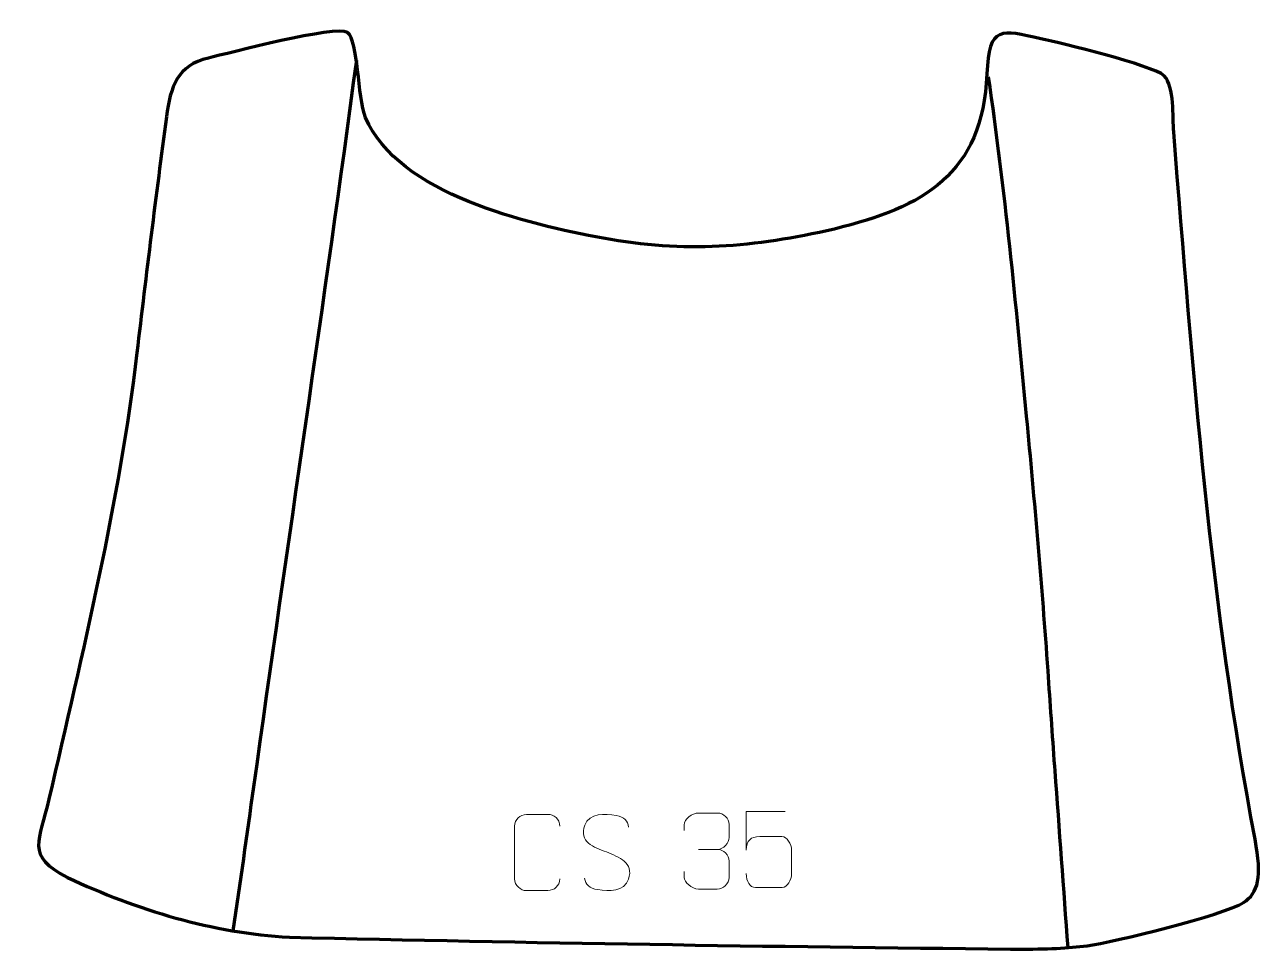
# Model space of a CAD drawing. Header units: millimetres. Extents: x -617 to -211, y 278 to 581.
import ezdxf

# ---------------------------------------------------------------- set-up
doc = ezdxf.new("R2010")
doc.units = ezdxf.units.MM
doc.header["$MEASUREMENT"] = 0
doc.layers.add('layer 2', color=7, linetype='Continuous')
doc.layers.add('layer 3', color=7, linetype='Continuous')

msp = doc.modelspace()

# ---------------------------------------------------------------- linework, layer by layer
at = {"layer": 'layer 2', "color": 142, "lineweight": 158}
for points, knots in [([(-508.2891, 569.1846), (-518.9331, 489.7021), (-530.9253, 410.2438), (-542.0335, 330.7842), (-542.0335, 330.7842), (-544.2357, 315.0308), (-546.4913, 299.2855), (-548.7786, 283.5442)], [0, 0, 0, 0, 0.33333333, 0.33333333, 0.33333333, 0.33333333, 1, 1, 1, 1]), ([(-300.9767, 563.7582), (-295.489, 526.9638), (-291.9825, 489.4156), (-288.4649, 452.3941), (-288.4649, 452.3941), (-285.8205, 424.5634), (-283.3707, 396.7367), (-281.4134, 368.8478), (-281.4134, 368.8478), (-280.6942, 358.4224), (-279.9887, 347.9959), (-279.2267, 337.5734), (-279.2267, 337.5734), (-279.2267, 337.5734), (-279.1186, 336.0943), (-279.1186, 336.0943), (-279.1186, 336.0943), (-277.6978, 316.7377), (-276.2771, 297.381), (-274.8563, 278.0244)], [0, 0, 0, 0, 0.16666667, 0.16666667, 0.16666667, 0.16666667, 0.33333333, 0.33333333, 0.33333333, 0.33333333, 0.5, 0.5, 0.5, 0.5, 0.66666667, 0.66666667, 0.66666667, 0.66666667, 1, 1, 1, 1])]:
    msp.add_open_spline(points, degree=3, knots=knots, dxfattribs=at)
at = {"layer": 'layer 3', "color": 242, "lineweight": 158}
msp.add_open_spline([(-243.1654, 564.1007), (-239.7852, 560.2686), (-240.4821, 550.7678), (-240.0664, 545.5652), (-240.0664, 545.5652), (-233.8207, 467.356), (-228.0314, 390.8394), (-213.3794, 313.5677), (-213.3794, 313.5677), (-211.0341, 301.199), (-212.2862, 295.9708), (-217.2195, 292.8167), (-217.2195, 292.8167), (-223.6388, 288.7124), (-259.9582, 279.7814), (-268.5108, 278.6617), (-268.5108, 278.6617), (-274.6218, 277.8617), (-281.5767, 277.5033), (-291.6279, 277.5706), (-291.6279, 277.5706), (-291.6279, 277.5706), (-293.6597, 277.5842), (-293.6597, 277.5842), (-293.6597, 277.5842), (-372.4611, 278.3844), (-451.4543, 279.6118), (-530.2373, 281.4479), (-530.2373, 281.4479), (-555.3178, 282.8139), (-580.416, 290.3611), (-603.069, 301.0632), (-603.069, 301.0632), (-617.0988, 308.1572), (-612.2904, 313.117), (-609.1447, 326.796), (-609.1447, 326.796), (-598.2373, 374.2267), (-585.9965, 424.9134), (-580.2955, 473.1472), (-580.2955, 473.1472), (-577.2805, 498.9839), (-574.0308, 524.8523), (-570.6091, 550.6385), (-570.6091, 550.6385), (-569.2971, 560.525), (-567.0169, 567.5817), (-556.8513, 569.9065), (-556.8513, 569.9065), (-550.4672, 571.4207), (-514.7051, 580.8401), (-511.2438, 578.2874), (-511.2438, 578.2874), (-507.4728, 575.5063), (-508.0126, 557.359), (-505.2708, 550.4199), (-505.2708, 550.4199), (-494.458, 525.0724), (-452.0126, 515.3964), (-427.3352, 510.8094), (-427.3352, 510.8094), (-400.4995, 505.8212), (-377.8986, 507.7391), (-351.4447, 513.8182), (-351.4447, 513.8182), (-322.0974, 520.8911), (-302.8448, 531.8533), (-301.3976, 564.7116), (-301.3976, 564.7116), (-300.6918, 580.739), (-296.7467, 579.1698), (-283.6657, 576.2475), (-283.6657, 576.2475), (-276.9954, 574.7574), (-247.4329, 567.6965), (-243.1654, 564.1007)], degree=3, knots=[0, 0, 0, 0, 0.05, 0.05, 0.05, 0.05, 0.1, 0.1, 0.1, 0.1, 0.15, 0.15, 0.15, 0.15, 0.2, 0.2, 0.2, 0.2, 0.25, 0.25, 0.25, 0.25, 0.3, 0.3, 0.3, 0.3, 0.35, 0.35, 0.35, 0.35, 0.4, 0.4, 0.4, 0.4, 0.45, 0.45, 0.45, 0.45, 0.5, 0.5, 0.5, 0.5, 0.55, 0.55, 0.55, 0.55, 0.6, 0.6, 0.6, 0.6, 0.65, 0.65, 0.65, 0.65, 0.7, 0.7, 0.7, 0.7, 0.75, 0.75, 0.75, 0.75, 0.8, 0.8, 0.8, 0.8, 0.85, 0.85, 0.85, 0.85, 0.9, 0.9, 0.9, 0.9, 1, 1, 1, 1], dxfattribs=at)
at = {"layer": 'layer 3', "color": 250, "lineweight": 9}
for points, knots in [([(-441.5064, 300.5947), (-441.6462, 298.2713), (-443.3234, 296.7917), (-445.4711, 296.7809), (-445.4711, 296.7809), (-447.803, 296.7813), (-450.1349, 296.7813), (-452.4664, 296.7809), (-452.4664, 296.7809), (-454.3914, 296.6755), (-456.3635, 298.56), (-456.3523, 300.5773), (-456.3523, 300.5773), (-456.3519, 306.3474), (-456.3519, 312.1171), (-456.3523, 317.8864), (-456.3523, 317.8864), (-456.3481, 320.0245), (-454.6014, 321.7437), (-452.449, 321.7302), (-452.449, 321.7302), (-450.1233, 321.7302), (-447.7972, 321.7302), (-445.4711, 321.7302), (-445.4711, 321.7302), (-443.5245, 321.7657), (-441.5331, 320.2742), (-441.5064, 317.8366)], [0, 0, 0, 0, 0.125, 0.125, 0.125, 0.125, 0.25, 0.25, 0.25, 0.25, 0.375, 0.375, 0.375, 0.375, 0.5, 0.5, 0.5, 0.5, 0.625, 0.625, 0.625, 0.625, 0.75, 0.75, 0.75, 0.75, 1, 1, 1, 1]), ([(-426.1965, 309.4267), (-430.4448, 310.8971), (-435.3529, 312.6929), (-433.3478, 318.2132), (-433.3478, 318.2132), (-431.8443, 322.3531), (-426.6307, 321.9646), (-423.0271, 321.3635), (-423.0271, 321.3635), (-420.1665, 320.8863), (-419.3018, 319.6731), (-418.9912, 317.589)], [0, 0, 0, 0, 0.25, 0.25, 0.25, 0.25, 0.5, 0.5, 0.5, 0.5, 1, 1, 1, 1]), ([(-400.7373, 316.4989), (-400.7373, 316.4989), (-400.7373, 318.3561), (-400.7373, 318.3561), (-400.7373, 318.3561), (-400.7516, 320.098), (-398.0871, 322.2161), (-396.028, 322.1934), (-396.028, 322.1934), (-393.9639, 322.1934), (-391.8999, 322.1934), (-389.8362, 322.1934), (-389.8362, 322.1934), (-387.6417, 322.2022), (-386.0434, 320.3554), (-385.999, 318.4433), (-385.999, 318.4433), (-385.9994, 317.0082), (-385.9994, 315.5731), (-385.999, 314.1376), (-385.999, 314.1376), (-386.0476, 312.4841), (-387.6502, 310.2541), (-389.8485, 310.2641), (-389.8485, 310.2641), (-387.6448, 310.2529), (-386.0368, 308.4497), (-385.9828, 306.3902), (-385.9828, 306.3902), (-385.9832, 304.6055), (-385.9832, 302.8208), (-385.9828, 301.0357), (-385.9828, 301.0357), (-385.9727, 298.9743), (-388.0276, 297.2112), (-389.8485, 297.2193), (-389.8485, 297.2193), (-391.9138, 297.2196), (-393.979, 297.2196), (-396.0446, 297.2193), (-396.0446, 297.2193), (-398.2132, 297.2308), (-400.7442, 299.631), (-400.7628, 301.0928), (-400.7628, 301.0928), (-400.7628, 301.0928), (-400.7628, 303.0014), (-400.7628, 303.0014)], [0, 0, 0, 0, 0.07692308, 0.07692308, 0.07692308, 0.07692308, 0.15384615, 0.15384615, 0.15384615, 0.15384615, 0.23076923, 0.23076923, 0.23076923, 0.23076923, 0.30769231, 0.30769231, 0.30769231, 0.30769231, 0.38461538, 0.38461538, 0.38461538, 0.38461538, 0.46153846, 0.46153846, 0.46153846, 0.46153846, 0.53846154, 0.53846154, 0.53846154, 0.53846154, 0.61538462, 0.61538462, 0.61538462, 0.61538462, 0.69230769, 0.69230769, 0.69230769, 0.69230769, 0.76923077, 0.76923077, 0.76923077, 0.76923077, 0.84615385, 0.84615385, 0.84615385, 0.84615385, 1, 1, 1, 1]), ([(-367.5353, 322.7085), (-367.5353, 322.7085), (-380.387, 322.7085), (-380.387, 322.7085), (-380.387, 322.7085), (-380.3867, 318.4779), (-380.3867, 314.247), (-380.387, 310.0158), (-380.387, 310.0158), (-380.3873, 313.3259), (-378.7563, 314.3977), (-375.9443, 314.4582), (-375.9443, 314.4582), (-373.5047, 314.4585), (-371.0652, 314.4585), (-368.626, 314.4582), (-368.626, 314.4582), (-366.9762, 314.465), (-365.5013, 312.0845), (-365.4728, 310.0158), (-365.4728, 310.0158), (-365.4731, 307.4285), (-365.4731, 304.8409), (-365.4728, 302.2532), (-365.4728, 302.2532), (-365.4266, 300.2938), (-366.926, 297.8575), (-368.5519, 297.799), (-368.5519, 297.799), (-370.5084, 297.7993), (-375.4034, 297.7993), (-377.3604, 297.799), (-377.3604, 297.799), (-379.2059, 297.7902), (-380.313, 299.755), (-380.3338, 302.3061)], [0, 0, 0, 0, 0.1, 0.1, 0.1, 0.1, 0.2, 0.2, 0.2, 0.2, 0.3, 0.3, 0.3, 0.3, 0.4, 0.4, 0.4, 0.4, 0.5, 0.5, 0.5, 0.5, 0.6, 0.6, 0.6, 0.6, 0.7, 0.7, 0.7, 0.7, 0.8, 0.8, 0.8, 0.8, 1, 1, 1, 1]), ([(-426.1965, 309.4266), (-422.1779, 307.7799), (-417.1484, 305.8916), (-418.9824, 300.5313), (-418.9824, 300.5313), (-420.4422, 296.2649), (-425.353, 296.5216), (-429.0791, 297.0763), (-429.0791, 297.0763), (-431.8291, 297.4861), (-433.05, 298.6996), (-433.428, 300.8118)], [0, 0, 0, 0, 0.25, 0.25, 0.25, 0.25, 0.5, 0.5, 0.5, 0.5, 1, 1, 1, 1])]:
    msp.add_open_spline(points, degree=3, knots=knots, dxfattribs=at)
msp.add_open_spline([(-396.0276, 310.2537), (-396.0276, 310.2537), (-389.8312, 310.2537), (-389.8312, 310.2537)], degree=3, dxfattribs=at)

doc.saveas('drawing.dxf')
